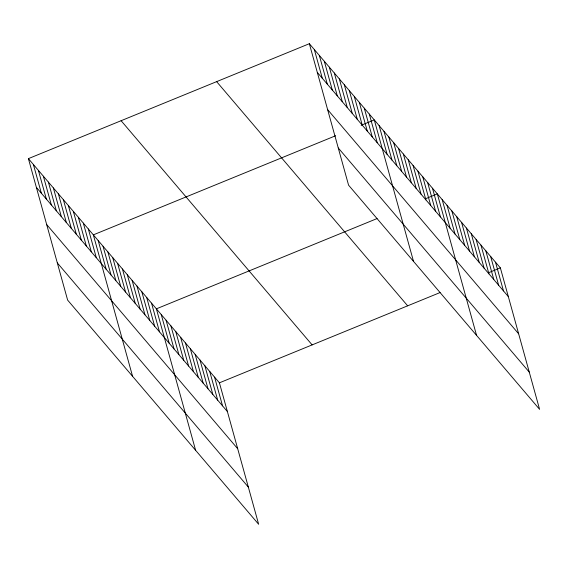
<?xml version="1.0" encoding="UTF-8"?>
<svg xmlns="http://www.w3.org/2000/svg" width="568" height="568" viewBox="0 0 568 568"><rect width="100%" height="100%" fill="white"/><g stroke="black" fill="none" stroke-linecap="round" stroke-linejoin="round"><path stroke-width="0.85" d="M28.4 158.635L219.418 382.825L258.653 524.292L67.635 300.11L28.4 158.635L309.347 43.708L500.365 267.89L539.6 409.365L348.582 185.175L309.347 43.708M335.667 135.731L93.344 234.861L132.578 376.328M361.163 125.301L374.291 119.933L413.525 261.401M377.067 218.566L156.385 308.843L195.619 450.31M425.744 198.651L437.332 193.908L476.566 335.383M219.418 382.825L440.101 292.548M488.778 272.633L500.365 267.89M317.306 72.413L508.332 296.602M327.629 109.624L518.648 333.814M338.258 147.964L529.284 372.146M216.635 81.636L407.654 305.818M121.112 120.714L312.13 344.897M36.359 187.348L227.377 411.53M46.682 224.559L237.701 448.741M57.311 262.899L248.33 487.081M495.516 262.203L503.482 290.908M490.667 256.509L498.633 285.221M485.817 250.822L493.784 279.527M480.968 245.127L488.934 273.833M476.119 239.44L484.085 268.146M471.277 233.746L479.236 262.451M466.427 228.059L474.386 256.764M461.578 222.365L469.537 251.07M456.729 216.678L464.688 245.383M451.88 210.984L459.839 239.689M447.03 205.289L454.989 234.002M442.181 199.602L450.14 228.308M432.482 188.221L440.441 216.926M427.633 182.527L435.592 211.239M422.784 176.84L430.743 205.545M417.934 171.145L425.894 199.858M413.085 165.458L421.044 194.164M408.236 159.764L416.195 188.477M403.386 154.077L411.346 182.782M398.537 148.383L406.503 177.088M393.688 142.696L401.654 171.401M388.839 137.002L396.805 165.707M383.989 131.314L391.955 160.02M379.14 125.62L387.106 154.326M369.299 114.069L377.258 142.774M364.301 108.204L372.26 136.909M359.31 102.339L367.269 131.045M354.311 96.475L362.27 125.187M349.313 90.61L357.279 119.323M344.322 84.753L352.281 113.458M339.323 78.888L347.282 107.593M334.325 73.023L342.291 101.729M329.334 67.159L337.293 95.864M324.335 61.294L332.294 90.007M319.337 55.437L327.303 84.142M314.345 49.572L322.304 78.277M214.569 377.131L222.535 405.843M209.72 371.444L217.686 400.149M204.87 365.749L212.837 394.462M200.021 360.062L207.987 388.768M195.172 354.368L203.138 383.073M190.323 348.681L198.289 377.386M185.48 342.987L193.439 371.692M180.631 337.3L188.59 366.005M175.782 331.606L183.741 360.311M170.933 325.918L178.892 354.624M166.083 320.224L174.042 348.929M161.234 314.53L169.193 343.242M151.535 303.149L159.494 331.861M146.686 297.462L154.645 326.167M141.837 291.767L149.796 320.48M136.987 286.08L144.946 314.786M132.138 280.386L140.097 309.099M127.289 274.699L135.248 303.404M122.439 269.005L130.399 297.717M117.59 263.318L125.549 292.023M112.741 257.623L120.707 286.329M107.892 251.936L115.858 280.642M103.042 246.242L111.008 274.947M98.193 240.555L106.159 269.26M88.352 228.996L96.311 257.709M83.354 223.132L91.313 251.844M78.356 217.274L86.322 245.979M73.364 211.41L81.323 240.115M68.366 205.545L76.325 234.25M63.375 199.68L71.334 228.386M58.376 193.816L66.335 222.528M53.378 187.958L61.344 216.664M48.386 182.094L56.346 210.799M43.388 176.229L51.347 204.934M38.39 170.364L46.356 199.07M33.398 164.5L41.357 193.212"/></g></svg>
